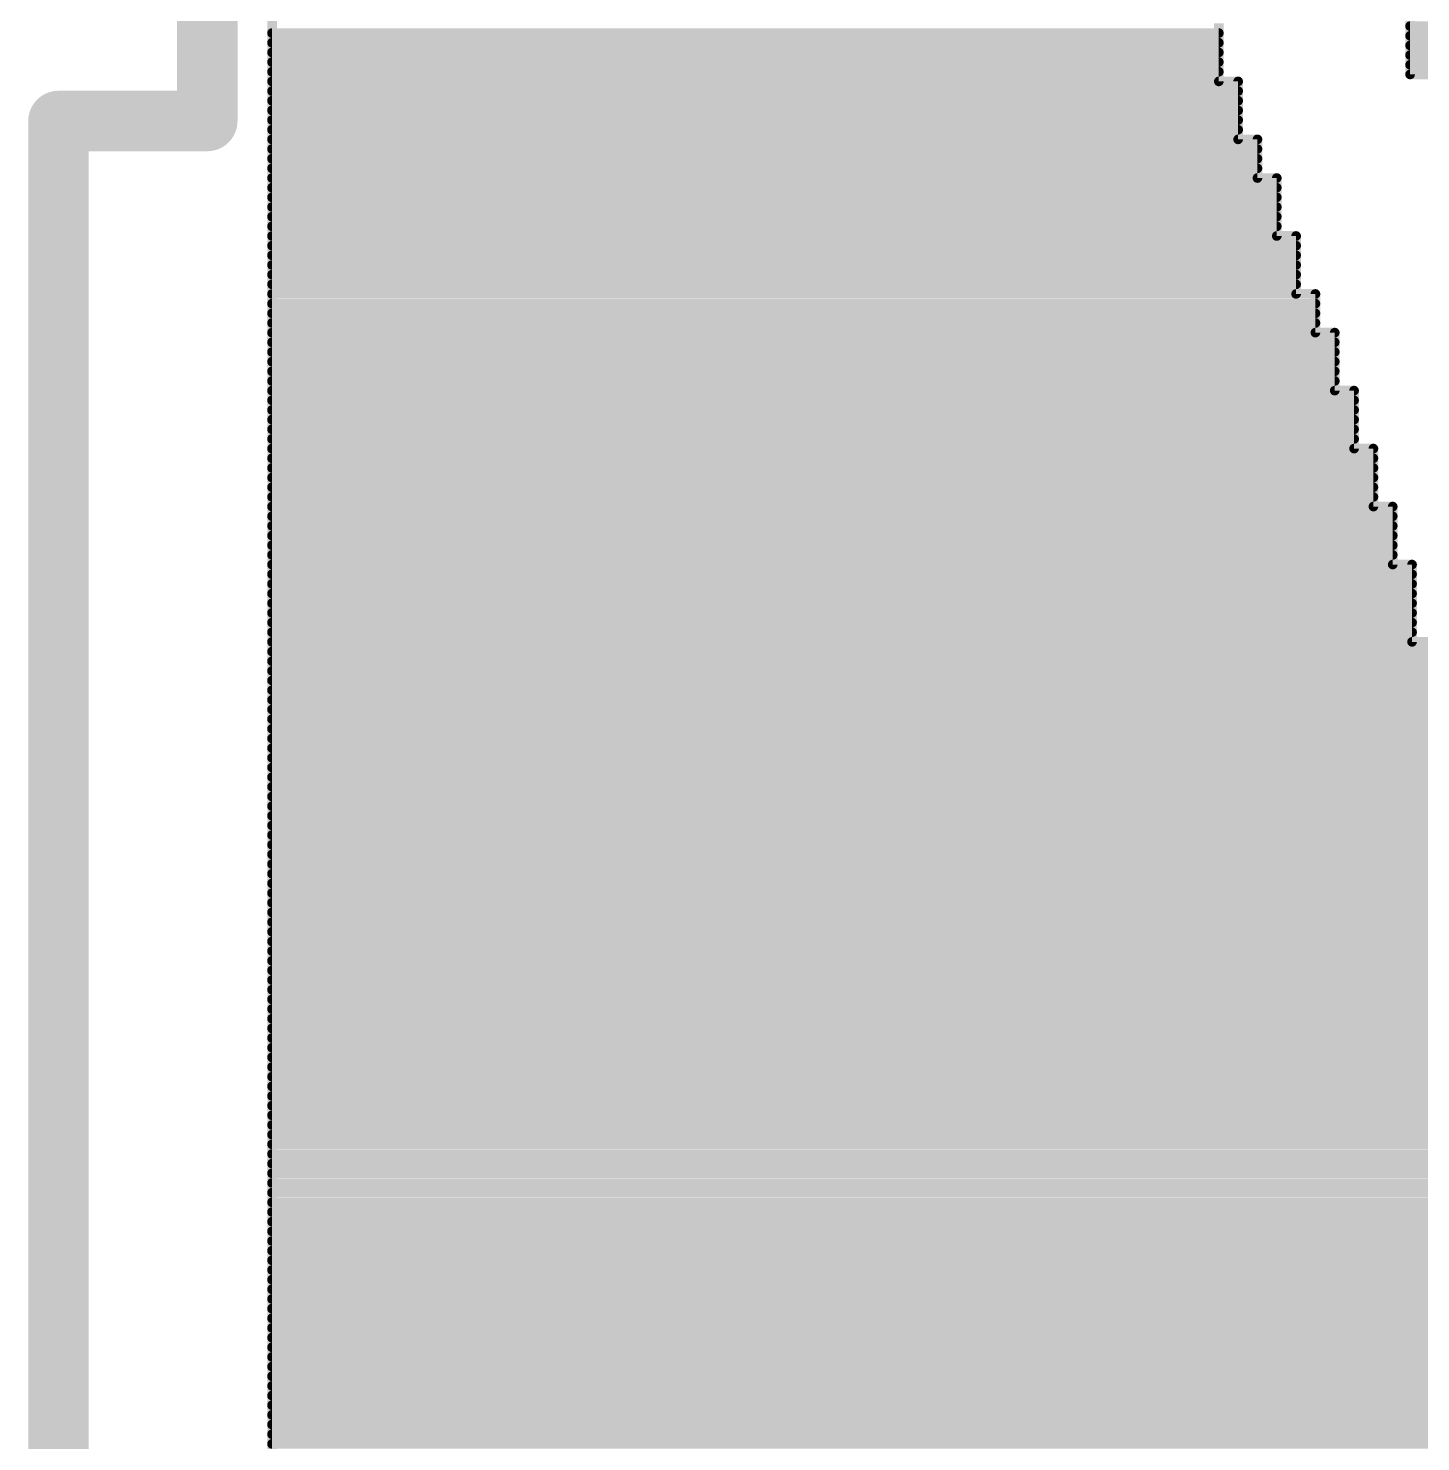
# Model space of a CAD drawing. Extents: x -0.2 to 50.2, y -0.2 to 50.2.
# Drawn here: x -0.2 to 9.16, y 31.12 to 40.62 of the extents above; entities that cross this region are included whole.
import ezdxf

# ---------------------------------------------------------------- set-up
doc = ezdxf.new("R2010")
doc.units = 0
doc.layers.add('1', color=22, linetype='CONTINUOUS')
doc.layers.add('20', color=7, linetype='CONTINUOUS')

msp = doc.modelspace()

# ---------------------------------------------------------------- linework, layer by layer
at = {"layer": '1', "const_width": 0.0649}
for points in [[(1.4351, 42.474), (1.4351, 21.4351)], [(9.0844, 41.0922), (9.0844, 40.313)], [(7.7987, 40.2662), (7.7987, 40.6558)], [(18.5649, 40.6377), (9.0844, 40.6377)], [(1.4351, 40.5907), (7.7987, 40.5907)], [(1.4351, 40.5258), (7.7987, 40.5258)], [(18.5649, 40.5728), (9.0844, 40.5728)], [(1.4351, 40.4608), (7.7987, 40.4608)], [(18.5649, 40.5079), (9.0844, 40.5079)], [(18.5649, 40.4429), (9.0844, 40.4429)], [(1.4351, 40.3959), (7.7987, 40.3959)], [(18.5649, 40.378), (9.0844, 40.378)], [(1.4351, 40.331), (7.7987, 40.331)], [(1.4351, 40.266), (7.9286, 40.266)], [(7.9286, 40.2662), (7.7987, 40.2662)], [(7.9286, 39.8766), (7.9286, 40.2662)], [(18.5649, 40.3131), (9.0844, 40.3131)], [(9.0844, 40.313), (9.2143, 40.313)], [(1.4351, 40.2011), (7.9286, 40.2011)], [(1.4351, 40.1362), (7.9286, 40.1362)], [(1.4351, 40.0712), (7.9286, 40.0712)], [(1.4351, 40.0063), (7.9286, 40.0063)], [(1.4351, 39.9414), (7.9286, 39.9414)], [(1.4351, 39.8764), (8.0584, 39.8764)], [(8.0584, 39.8766), (7.9286, 39.8766)], [(8.0584, 39.6169), (8.0584, 39.8766)], [(1.4351, 39.8115), (8.0584, 39.8115)], [(1.4351, 39.7466), (8.0584, 39.7466)], [(1.4351, 39.6816), (8.0584, 39.6816)], [(1.4351, 39.6167), (8.1883, 39.6167)], [(8.1883, 39.6169), (8.0584, 39.6169)], [(8.1883, 39.2273), (8.1883, 39.6169)], [(1.4351, 39.5518), (8.1883, 39.5518)], [(1.4351, 39.4868), (8.1883, 39.4868)], [(1.4351, 39.4219), (8.1883, 39.4219)], [(1.4351, 39.357), (8.1883, 39.357)], [(1.4351, 39.292), (8.1883, 39.292)], [(1.4351, 39.2271), (8.3182, 39.2271)], [(8.3182, 39.2273), (8.1883, 39.2273)], [(8.3182, 38.8377), (8.3182, 39.2273)], [(1.4351, 39.1622), (8.3182, 39.1622)], [(1.4351, 39.0972), (8.3182, 39.0972)], [(1.4351, 39.0323), (8.3182, 39.0323)], [(1.4351, 38.9673), (8.3182, 38.9673)], [(1.4351, 38.9024), (8.3182, 38.9024)], [(1.4351, 38.8375), (8.4481, 38.8375)], [(8.4481, 38.8377), (8.3182, 38.8377)], [(8.4481, 38.5779), (8.4481, 38.8377)], [(1.4351, 38.7725), (8.4481, 38.7725)], [(1.4351, 38.7076), (8.4481, 38.7076)], [(1.4351, 38.6427), (8.4481, 38.6427)], [(1.4351, 38.5777), (8.5779, 38.5777)], [(8.5779, 38.5779), (8.4481, 38.5779)], [(8.5779, 38.1883), (8.5779, 38.5779)], [(1.4351, 38.5128), (8.5779, 38.5128)], [(1.4351, 38.4479), (8.5779, 38.4479)], [(1.4351, 38.3829), (8.5779, 38.3829)], [(1.4351, 38.318), (8.5779, 38.318)], [(1.4351, 38.2531), (8.5779, 38.2531)], [(1.4351, 38.1881), (8.7078, 38.1881)], [(8.7078, 38.1883), (8.5779, 38.1883)], [(8.7078, 37.7987), (8.7078, 38.1883)], [(1.4351, 38.1232), (8.7078, 38.1232)], [(1.4351, 38.0583), (8.7078, 38.0583)], [(1.4351, 37.9933), (8.7078, 37.9933)], [(1.4351, 37.9284), (8.7078, 37.9284)], [(1.4351, 37.8635), (8.7078, 37.8635)], [(1.4351, 37.7985), (8.8377, 37.7985)], [(8.8377, 37.7987), (8.7078, 37.7987)], [(8.8377, 37.4091), (8.8377, 37.7987)], [(1.4351, 37.7336), (8.8377, 37.7336)], [(1.4351, 37.6687), (8.8377, 37.6687)], [(1.4351, 37.6037), (8.8377, 37.6037)], [(1.4351, 37.5388), (8.8377, 37.5388)], [(1.4351, 37.4739), (8.8377, 37.4739)], [(1.4351, 37.4089), (8.9675, 37.4089)], [(8.9675, 37.4091), (8.8377, 37.4091)], [(8.9675, 37.0195), (8.9675, 37.4091)], [(1.4351, 37.344), (8.9675, 37.344)], [(1.4351, 37.2791), (8.9675, 37.2791)], [(1.4351, 37.2141), (8.9675, 37.2141)], [(1.4351, 37.1492), (8.9675, 37.1492)], [(1.4351, 37.0843), (8.9675, 37.0843)], [(1.4351, 37.0193), (9.0974, 37.0193)], [(9.0974, 37.0195), (8.9675, 37.0195)], [(9.0974, 36.5), (9.0974, 37.0195)], [(1.4351, 36.9544), (9.0974, 36.9544)], [(1.4351, 36.8894), (9.0974, 36.8894)], [(1.4351, 36.8245), (9.0974, 36.8245)], [(1.4351, 36.7596), (9.0974, 36.7596)], [(1.4351, 36.6946), (9.0974, 36.6946)], [(1.4351, 36.6297), (9.0974, 36.6297)], [(1.4351, 36.5648), (9.0974, 36.5648)], [(1.4351, 36.4998), (9.2273, 36.4998)], [(9.2273, 36.5), (9.0974, 36.5)], [(1.4351, 36.4349), (9.2273, 36.4349)], [(1.4351, 36.37), (9.2273, 36.37)], [(1.4351, 36.305), (9.2273, 36.305)], [(1.4351, 36.2401), (9.3571, 36.2401)], [(1.4351, 36.1752), (9.3571, 36.1752)], [(1.4351, 36.1102), (9.3571, 36.1102)], [(1.4351, 36.0453), (9.3571, 36.0453)], [(1.4351, 35.9804), (9.3571, 35.9804)], [(1.4351, 35.9154), (9.3571, 35.9154)], [(1.4351, 35.8505), (9.3571, 35.8505)], [(1.4351, 35.7856), (9.3571, 35.7856)], [(1.4351, 35.7206), (9.487, 35.7206)], [(1.4351, 35.6557), (9.487, 35.6557)], [(1.4351, 35.5908), (9.487, 35.5908)], [(1.4351, 35.5258), (9.487, 35.5258)], [(1.4351, 35.4609), (9.487, 35.4609)], [(1.4351, 35.396), (9.487, 35.396)], [(1.4351, 35.331), (9.487, 35.331)], [(1.4351, 35.2661), (9.487, 35.2661)], [(1.4351, 35.2012), (9.6169, 35.2012)], [(1.4351, 35.1362), (9.6169, 35.1362)], [(1.4351, 35.0713), (9.6169, 35.0713)], [(1.4351, 35.0064), (9.6169, 35.0064)], [(1.4351, 34.9414), (9.6169, 34.9414)], [(1.4351, 34.8765), (9.6169, 34.8765)], [(1.4351, 34.8115), (9.7468, 34.8115)], [(1.4351, 34.7466), (9.7468, 34.7466)], [(1.4351, 34.6817), (9.7468, 34.6817)], [(1.4351, 34.6167), (9.7468, 34.6167)], [(1.4351, 34.5518), (9.7468, 34.5518)], [(1.4351, 34.4869), (9.7468, 34.4869)], [(1.4351, 34.4219), (9.8766, 34.4219)], [(1.4351, 34.357), (9.8766, 34.357)], [(1.4351, 34.2921), (9.8766, 34.2921)], [(1.4351, 34.2271), (9.8766, 34.2271)], [(1.4351, 34.1622), (9.8766, 34.1622)], [(1.4351, 34.0973), (9.8766, 34.0973)], [(1.4351, 34.0323), (9.8766, 34.0323)], [(1.4351, 33.9674), (9.8766, 33.9674)], [(1.4351, 33.9025), (10.0065, 33.9025)], [(1.4351, 33.8375), (10.0065, 33.8375)], [(1.4351, 33.7726), (10.0065, 33.7726)], [(1.4351, 33.7077), (10.0065, 33.7077)], [(1.4351, 33.6427), (10.0065, 33.6427)], [(1.4351, 33.5778), (10.0065, 33.5778)], [(1.4351, 33.5129), (10.0065, 33.5129)], [(1.4351, 33.4479), (10.0065, 33.4479)], [(1.4351, 33.383), (10.1364, 33.383)], [(1.4351, 33.3181), (10.1364, 33.3181)], [(1.4351, 33.2531), (10.1364, 33.2531)], [(1.4351, 33.1882), (10.1364, 33.1882)], [(1.4351, 33.1233), (10.1364, 33.1233)], [(1.4351, 33.0583), (10.1364, 33.0583)], [(1.4351, 32.9934), (10.1364, 32.9934)], [(1.4351, 32.9285), (10.1364, 32.9285)], [(1.4351, 32.8635), (10.1364, 32.8635)], [(1.4351, 32.7986), (10.1364, 32.7986)], [(1.4351, 32.7336), (10.2662, 32.7336)], [(1.4351, 32.6687), (10.2662, 32.6687)], [(1.4351, 32.6038), (10.2662, 32.6038)], [(1.4351, 32.5388), (10.2662, 32.5388)], [(1.4351, 32.4739), (10.2662, 32.4739)], [(1.4351, 32.409), (10.2662, 32.409)], [(1.4351, 32.344), (10.2662, 32.344)], [(1.4351, 32.2791), (10.2662, 32.2791)], [(1.4351, 32.2142), (10.3961, 32.2142)], [(1.4351, 32.1492), (10.3961, 32.1492)], [(1.4351, 32.0843), (10.3961, 32.0843)], [(1.4351, 32.0194), (10.3961, 32.0194)], [(1.4351, 31.9544), (10.3961, 31.9544)], [(1.4351, 31.8895), (10.3961, 31.8895)], [(1.4351, 31.8246), (10.3961, 31.8246)], [(1.4351, 31.7596), (10.3961, 31.7596)], [(1.4351, 31.6947), (10.3961, 31.6947)], [(1.4351, 31.6298), (10.3961, 31.6298)], [(1.4351, 31.5648), (10.526, 31.5648)], [(1.4351, 31.4999), (10.526, 31.4999)], [(1.4351, 31.435), (10.526, 31.435)], [(1.4351, 31.37), (10.526, 31.37)], [(1.4351, 31.3051), (10.526, 31.3051)], [(1.4351, 31.2402), (10.526, 31.2402)], [(1.4351, 31.1752), (10.526, 31.1752)], [(1.4351, 31.1103), (10.526, 31.1103)]]:
    msp.add_lwpolyline(points, dxfattribs=at)
at = {"layer": '1', "const_width": 0.0325}
for points in [[(9.0844, 40.654, 1), (9.0844, 40.6215)], [(1.4351, 40.6069, 1), (1.4351, 40.5745)], [(1.4351, 40.542, 1), (1.4351, 40.5095)], [(7.7987, 40.5745, 1), (7.7987, 40.6069)], [(7.7987, 40.5095, 1), (7.7987, 40.542)], [(9.0844, 40.589, 1), (9.0844, 40.5566)], [(1.4351, 40.4771, 1), (1.4351, 40.4446)], [(7.7987, 40.4446, 1), (7.7987, 40.4771)], [(9.0844, 40.5241, 1), (9.0844, 40.4916)], [(9.0844, 40.4592, 1), (9.0844, 40.4267)], [(1.4351, 40.4121, 1), (1.4351, 40.3797)], [(7.7987, 40.3797, 1), (7.7987, 40.4121)], [(9.0844, 40.3942, 1), (9.0844, 40.3618)], [(1.4351, 40.3472, 1), (1.4351, 40.3147)], [(1.4351, 40.2823, 1), (1.4351, 40.2498)], [(7.7987, 40.2825, 1), (7.7987, 40.25)], [(7.7825, 40.2662, 1), (7.8149, 40.2662)], [(7.7987, 40.3147, 1), (7.7987, 40.3472)], [(7.9448, 40.2662, 1), (7.9123, 40.2662)], [(7.9286, 40.25, 1), (7.9286, 40.2825)], [(7.9286, 40.2498, 1), (7.9286, 40.2823)], [(9.0844, 40.3293, 1), (9.0844, 40.2968)], [(9.0844, 40.3292, 1), (9.0844, 40.2968)], [(9.0682, 40.313, 1), (9.1007, 40.313)], [(1.4351, 40.2173, 1), (1.4351, 40.1849)], [(7.9286, 40.1849, 1), (7.9286, 40.2173)], [(1.4351, 40.1524, 1), (1.4351, 40.1199)], [(1.4351, 40.0875, 1), (1.4351, 40.055)], [(7.9286, 40.1199, 1), (7.9286, 40.1524)], [(7.9286, 40.055, 1), (7.9286, 40.0875)], [(1.4351, 40.0225, 1), (1.4351, 39.9901)], [(7.9286, 39.9901, 1), (7.9286, 40.0225)], [(1.4351, 39.9576, 1), (1.4351, 39.9251)], [(1.4351, 39.8927, 1), (1.4351, 39.8602)], [(7.9286, 39.8929, 1), (7.9286, 39.8604)], [(7.9286, 39.9251, 1), (7.9286, 39.9576)], [(8.0747, 39.8766, 1), (8.0422, 39.8766)], [(8.0584, 39.8604, 1), (8.0584, 39.8929)], [(8.0584, 39.8602, 1), (8.0584, 39.8927)], [(1.4351, 39.8277, 1), (1.4351, 39.7953)], [(7.9123, 39.8766, 1), (7.9448, 39.8766)], [(8.0584, 39.7953, 1), (8.0584, 39.8277)], [(1.4351, 39.7628, 1), (1.4351, 39.7303)], [(1.4351, 39.6979, 1), (1.4351, 39.6654)], [(8.0584, 39.7303, 1), (8.0584, 39.7628)], [(8.0584, 39.6654, 1), (8.0584, 39.6979)], [(1.4351, 39.6329, 1), (1.4351, 39.6005)], [(8.0584, 39.6331, 1), (8.0584, 39.6006)], [(8.0422, 39.6169, 1), (8.0747, 39.6169)], [(8.2045, 39.6169, 1), (8.1721, 39.6169)], [(8.1883, 39.6006, 1), (8.1883, 39.6331)], [(8.1883, 39.6005, 1), (8.1883, 39.6329)], [(1.4351, 39.568, 1), (1.4351, 39.5355)], [(1.4351, 39.5031, 1), (1.4351, 39.4706)], [(8.1883, 39.5355, 1), (8.1883, 39.568)], [(8.1883, 39.4706, 1), (8.1883, 39.5031)], [(1.4351, 39.4381, 1), (1.4351, 39.4057)], [(8.1883, 39.4057, 1), (8.1883, 39.4381)], [(1.4351, 39.3732, 1), (1.4351, 39.3407)], [(1.4351, 39.3083, 1), (1.4351, 39.2758)], [(8.1883, 39.3407, 1), (8.1883, 39.3732)], [(8.1883, 39.2758, 1), (8.1883, 39.3083)], [(1.4351, 39.2433, 1), (1.4351, 39.2109)], [(8.1883, 39.2435, 1), (8.1883, 39.211)], [(8.1721, 39.2273, 1), (8.2045, 39.2273)], [(8.3344, 39.2273, 1), (8.3019, 39.2273)], [(8.3182, 39.211, 1), (8.3182, 39.2435)], [(8.3182, 39.2109, 1), (8.3182, 39.2433)], [(1.4351, 39.1784, 1), (1.4351, 39.1459)], [(8.3182, 39.1459, 1), (8.3182, 39.1784)], [(1.4351, 39.0485, 1), (1.4351, 39.016)], [(1.4351, 39.1134, 1), (1.4351, 39.081)], [(8.3182, 39.081, 1), (8.3182, 39.1134)], [(8.3182, 39.016, 1), (8.3182, 39.0485)], [(1.4351, 38.9836, 1), (1.4351, 38.9511)], [(8.3182, 38.9511, 1), (8.3182, 38.9836)], [(1.4351, 38.8537, 1), (1.4351, 38.8212)], [(1.4351, 38.9186, 1), (1.4351, 38.8862)], [(8.3182, 38.8539, 1), (8.3182, 38.8214)], [(8.3019, 38.8377, 1), (8.3344, 38.8377)], [(8.3182, 38.8862, 1), (8.3182, 38.9186)], [(8.4643, 38.8377, 1), (8.4318, 38.8377)], [(8.4481, 38.8214, 1), (8.4481, 38.8539)], [(8.4481, 38.8212, 1), (8.4481, 38.8537)], [(1.4351, 38.7888, 1), (1.4351, 38.7563)], [(8.4481, 38.7563, 1), (8.4481, 38.7888)], [(1.4351, 38.6589, 1), (1.4351, 38.6264)], [(1.4351, 38.7238, 1), (1.4351, 38.6914)], [(8.4481, 38.6914, 1), (8.4481, 38.7238)], [(8.4481, 38.6264, 1), (8.4481, 38.6589)], [(1.4351, 38.594, 1), (1.4351, 38.5615)], [(8.4481, 38.5942, 1), (8.4481, 38.5617)], [(8.4318, 38.5779, 1), (8.4643, 38.5779)], [(8.5942, 38.5779, 1), (8.5617, 38.5779)], [(8.5779, 38.5617, 1), (8.5779, 38.5942)], [(8.5779, 38.5615, 1), (8.5779, 38.594)], [(1.4351, 38.529, 1), (1.4351, 38.4966)], [(1.4351, 38.4641, 1), (1.4351, 38.4316)], [(8.5779, 38.4966, 1), (8.5779, 38.529)], [(8.5779, 38.4316, 1), (8.5779, 38.4641)], [(1.4351, 38.3992, 1), (1.4351, 38.3667)], [(8.5779, 38.3667, 1), (8.5779, 38.3992)], [(1.4351, 38.3342, 1), (1.4351, 38.3018)], [(1.4351, 38.2693, 1), (1.4351, 38.2368)], [(8.5779, 38.3018, 1), (8.5779, 38.3342)], [(8.5779, 38.2368, 1), (8.5779, 38.2693)], [(1.4351, 38.2044, 1), (1.4351, 38.1719)], [(8.5779, 38.2045, 1), (8.5779, 38.1721)], [(8.5617, 38.1883, 1), (8.5942, 38.1883)], [(8.724, 38.1883, 1), (8.6916, 38.1883)], [(8.7078, 38.1721, 1), (8.7078, 38.2045)], [(8.7078, 38.1719, 1), (8.7078, 38.2044)], [(1.4351, 38.1394, 1), (1.4351, 38.107)], [(1.4351, 38.0745, 1), (1.4351, 38.042)], [(8.7078, 38.107, 1), (8.7078, 38.1394)], [(8.7078, 38.042, 1), (8.7078, 38.0745)], [(1.4351, 38.0096, 1), (1.4351, 37.9771)], [(8.7078, 37.9771, 1), (8.7078, 38.0096)], [(1.4351, 37.9446, 1), (1.4351, 37.9122)], [(8.7078, 37.9122, 1), (8.7078, 37.9446)], [(1.4351, 37.8797, 1), (1.4351, 37.8472)], [(1.4351, 37.8148, 1), (1.4351, 37.7823)], [(8.7078, 37.8149, 1), (8.7078, 37.7825)], [(8.6916, 37.7987, 1), (8.724, 37.7987)], [(8.7078, 37.8472, 1), (8.7078, 37.8797)], [(8.8539, 37.7987, 1), (8.8214, 37.7987)], [(8.8377, 37.7825, 1), (8.8377, 37.8149)], [(8.8377, 37.7823, 1), (8.8377, 37.8148)], [(1.4351, 37.7498, 1), (1.4351, 37.7174)], [(8.8377, 37.7174, 1), (8.8377, 37.7498)], [(1.4351, 37.6849, 1), (1.4351, 37.6524)], [(1.4351, 37.62, 1), (1.4351, 37.5875)], [(8.8377, 37.6524, 1), (8.8377, 37.6849)], [(8.8377, 37.5875, 1), (8.8377, 37.62)], [(1.4351, 37.555, 1), (1.4351, 37.5226)], [(8.8377, 37.5226, 1), (8.8377, 37.555)], [(1.4351, 37.4901, 1), (1.4351, 37.4576)], [(1.4351, 37.4252, 1), (1.4351, 37.3927)], [(8.8377, 37.4253, 1), (8.8377, 37.3929)], [(8.8214, 37.4091, 1), (8.8539, 37.4091)], [(8.8377, 37.4576, 1), (8.8377, 37.4901)], [(8.9838, 37.4091, 1), (8.9513, 37.4091)], [(8.9675, 37.3929, 1), (8.9675, 37.4253)], [(8.9675, 37.3927, 1), (8.9675, 37.4252)], [(1.4351, 37.3602, 1), (1.4351, 37.3278)], [(8.9675, 37.3278, 1), (8.9675, 37.3602)], [(1.4351, 37.2953, 1), (1.4351, 37.2628)], [(1.4351, 37.2304, 1), (1.4351, 37.1979)], [(8.9675, 37.2628, 1), (8.9675, 37.2953)], [(8.9675, 37.1979, 1), (8.9675, 37.2304)], [(1.4351, 37.1654, 1), (1.4351, 37.133)], [(8.9675, 37.133, 1), (8.9675, 37.1654)], [(1.4351, 37.1005, 1), (1.4351, 37.068)], [(1.4351, 37.0355, 1), (1.4351, 37.0031)], [(8.9675, 37.0357, 1), (8.9675, 37.0032)], [(8.9675, 37.068, 1), (8.9675, 37.1005)], [(9.1136, 37.0195, 1), (9.0812, 37.0195)], [(9.0974, 37.0032, 1), (9.0974, 37.0357)], [(9.0974, 37.0031, 1), (9.0974, 37.0355)], [(1.4351, 36.9706, 1), (1.4351, 36.9381)], [(8.9513, 37.0195, 1), (8.9838, 37.0195)], [(9.0974, 36.9381, 1), (9.0974, 36.9706)], [(1.4351, 36.9057, 1), (1.4351, 36.8732)], [(1.4351, 36.8407, 1), (1.4351, 36.8083)], [(9.0974, 36.8732, 1), (9.0974, 36.9057)], [(9.0974, 36.8083, 1), (9.0974, 36.8407)], [(1.4351, 36.7758, 1), (1.4351, 36.7433)], [(9.0974, 36.7433, 1), (9.0974, 36.7758)], [(1.4351, 36.7109, 1), (1.4351, 36.6784)], [(9.0974, 36.6784, 1), (9.0974, 36.7109)], [(1.4351, 36.581, 1), (1.4351, 36.5485)], [(1.4351, 36.6459, 1), (1.4351, 36.6135)], [(9.0974, 36.6135, 1), (9.0974, 36.6459)], [(9.0974, 36.5485, 1), (9.0974, 36.581)], [(1.4351, 36.5161, 1), (1.4351, 36.4836)], [(9.0974, 36.5162, 1), (9.0974, 36.4838)], [(9.0812, 36.5, 1), (9.1136, 36.5)], [(1.4351, 36.3862, 1), (1.4351, 36.3537)], [(1.4351, 36.4511, 1), (1.4351, 36.4187)], [(1.4351, 36.3213, 1), (1.4351, 36.2888)], [(1.4351, 36.2563, 1), (1.4351, 36.2239)], [(1.4351, 36.1914, 1), (1.4351, 36.1589)], [(1.4351, 36.1265, 1), (1.4351, 36.094)], [(1.4351, 36.0615, 1), (1.4351, 36.0291)], [(1.4351, 35.9966, 1), (1.4351, 35.9641)], [(1.4351, 35.9317, 1), (1.4351, 35.8992)], [(1.4351, 35.8667, 1), (1.4351, 35.8343)], [(1.4351, 35.8018, 1), (1.4351, 35.7693)], [(1.4351, 35.7369, 1), (1.4351, 35.7044)], [(1.4351, 35.6719, 1), (1.4351, 35.6395)], [(1.4351, 35.607, 1), (1.4351, 35.5745)], [(1.4351, 35.5421, 1), (1.4351, 35.5096)], [(1.4351, 35.4771, 1), (1.4351, 35.4447)], [(1.4351, 35.4122, 1), (1.4351, 35.3797)], [(1.4351, 35.3473, 1), (1.4351, 35.3148)], [(1.4351, 35.2823, 1), (1.4351, 35.2499)], [(1.4351, 35.2174, 1), (1.4351, 35.1849)], [(1.4351, 35.1525, 1), (1.4351, 35.12)], [(1.4351, 35.0875, 1), (1.4351, 35.0551)], [(1.4351, 35.0226, 1), (1.4351, 34.9901)], [(1.4351, 34.9576, 1), (1.4351, 34.9252)], [(1.4351, 34.8927, 1), (1.4351, 34.8602)], [(1.4351, 34.8278, 1), (1.4351, 34.7953)], [(1.4351, 34.7628, 1), (1.4351, 34.7304)], [(1.4351, 34.6979, 1), (1.4351, 34.6654)], [(1.4351, 34.633, 1), (1.4351, 34.6005)], [(1.4351, 34.568, 1), (1.4351, 34.5356)], [(1.4351, 34.5031, 1), (1.4351, 34.4706)], [(1.4351, 34.4382, 1), (1.4351, 34.4057)], [(1.4351, 34.3732, 1), (1.4351, 34.3408)], [(1.4351, 34.3083, 1), (1.4351, 34.2758)], [(1.4351, 34.2434, 1), (1.4351, 34.2109)], [(1.4351, 34.1784, 1), (1.4351, 34.146)], [(1.4351, 34.1135, 1), (1.4351, 34.081)], [(1.4351, 34.0486, 1), (1.4351, 34.0161)], [(1.4351, 33.9836, 1), (1.4351, 33.9512)], [(1.4351, 33.9187, 1), (1.4351, 33.8862)], [(1.4351, 33.8538, 1), (1.4351, 33.8213)], [(1.4351, 33.7888, 1), (1.4351, 33.7564)], [(1.4351, 33.7239, 1), (1.4351, 33.6914)], [(1.4351, 33.659, 1), (1.4351, 33.6265)], [(1.4351, 33.594, 1), (1.4351, 33.5616)], [(1.4351, 33.5291, 1), (1.4351, 33.4966)], [(1.4351, 33.4642, 1), (1.4351, 33.4317)], [(1.4351, 33.3992, 1), (1.4351, 33.3668)], [(1.4351, 33.3343, 1), (1.4351, 33.3018)], [(1.4351, 33.2694, 1), (1.4351, 33.2369)], [(1.4351, 33.2044, 1), (1.4351, 33.172)], [(1.4351, 33.1395, 1), (1.4351, 33.107)], [(1.4351, 33.0746, 1), (1.4351, 33.0421)], [(1.4351, 32.9447, 1), (1.4351, 32.9122)], [(1.4351, 33.0096, 1), (1.4351, 32.9772)], [(1.4351, 32.8797, 1), (1.4351, 32.8473)], [(1.4351, 32.8148, 1), (1.4351, 32.7823)], [(1.4351, 32.7499, 1), (1.4351, 32.7174)], [(1.4351, 32.6849, 1), (1.4351, 32.6525)], [(1.4351, 32.62, 1), (1.4351, 32.5875)], [(1.4351, 32.5551, 1), (1.4351, 32.5226)], [(1.4351, 32.4901, 1), (1.4351, 32.4577)], [(1.4351, 32.4252, 1), (1.4351, 32.3927)], [(1.4351, 32.3603, 1), (1.4351, 32.3278)], [(1.4351, 32.2953, 1), (1.4351, 32.2629)], [(1.4351, 32.2304, 1), (1.4351, 32.1979)], [(1.4351, 32.1655, 1), (1.4351, 32.133)], [(1.4351, 32.1005, 1), (1.4351, 32.0681)], [(1.4351, 32.0356, 1), (1.4351, 32.0031)], [(1.4351, 31.9707, 1), (1.4351, 31.9382)], [(1.4351, 31.9057, 1), (1.4351, 31.8733)], [(1.4351, 31.8408, 1), (1.4351, 31.8083)], [(1.4351, 31.7759, 1), (1.4351, 31.7434)], [(1.4351, 31.7109, 1), (1.4351, 31.6785)], [(1.4351, 31.646, 1), (1.4351, 31.6135)], [(1.4351, 31.5811, 1), (1.4351, 31.5486)], [(1.4351, 31.5161, 1), (1.4351, 31.4837)], [(1.4351, 31.4512, 1), (1.4351, 31.4187)], [(1.4351, 31.3863, 1), (1.4351, 31.3538)], [(1.4351, 31.2564, 1), (1.4351, 31.2239)], [(1.4351, 31.3213, 1), (1.4351, 31.2889)], [(1.4351, 31.1915, 1), (1.4351, 31.159)], [(1.4351, 31.1265, 1), (1.4351, 31.0941)]]:
    msp.add_lwpolyline(points, format="xyb", dxfattribs=at)
at = {"layer": '20', "const_width": 0.4064}
for points in [[(1, 50), (1, 40)], [(0, 30), (0, 40)], [(1, 40), (0, 40)]]:
    msp.add_lwpolyline(points, dxfattribs=at)
at = {"layer": '20', "const_width": 0.2032}
for points in [[(0.1016, 40, 1), (-0.1016, 40)], [(0, 40.1016, 1), (0, 39.8984)], [(1, 39.8984, 1), (1, 40.1016)], [(0.8984, 40, 1), (1.1016, 40)]]:
    msp.add_lwpolyline(points, format="xyb", dxfattribs=at)

doc.saveas('drawing.dxf')
